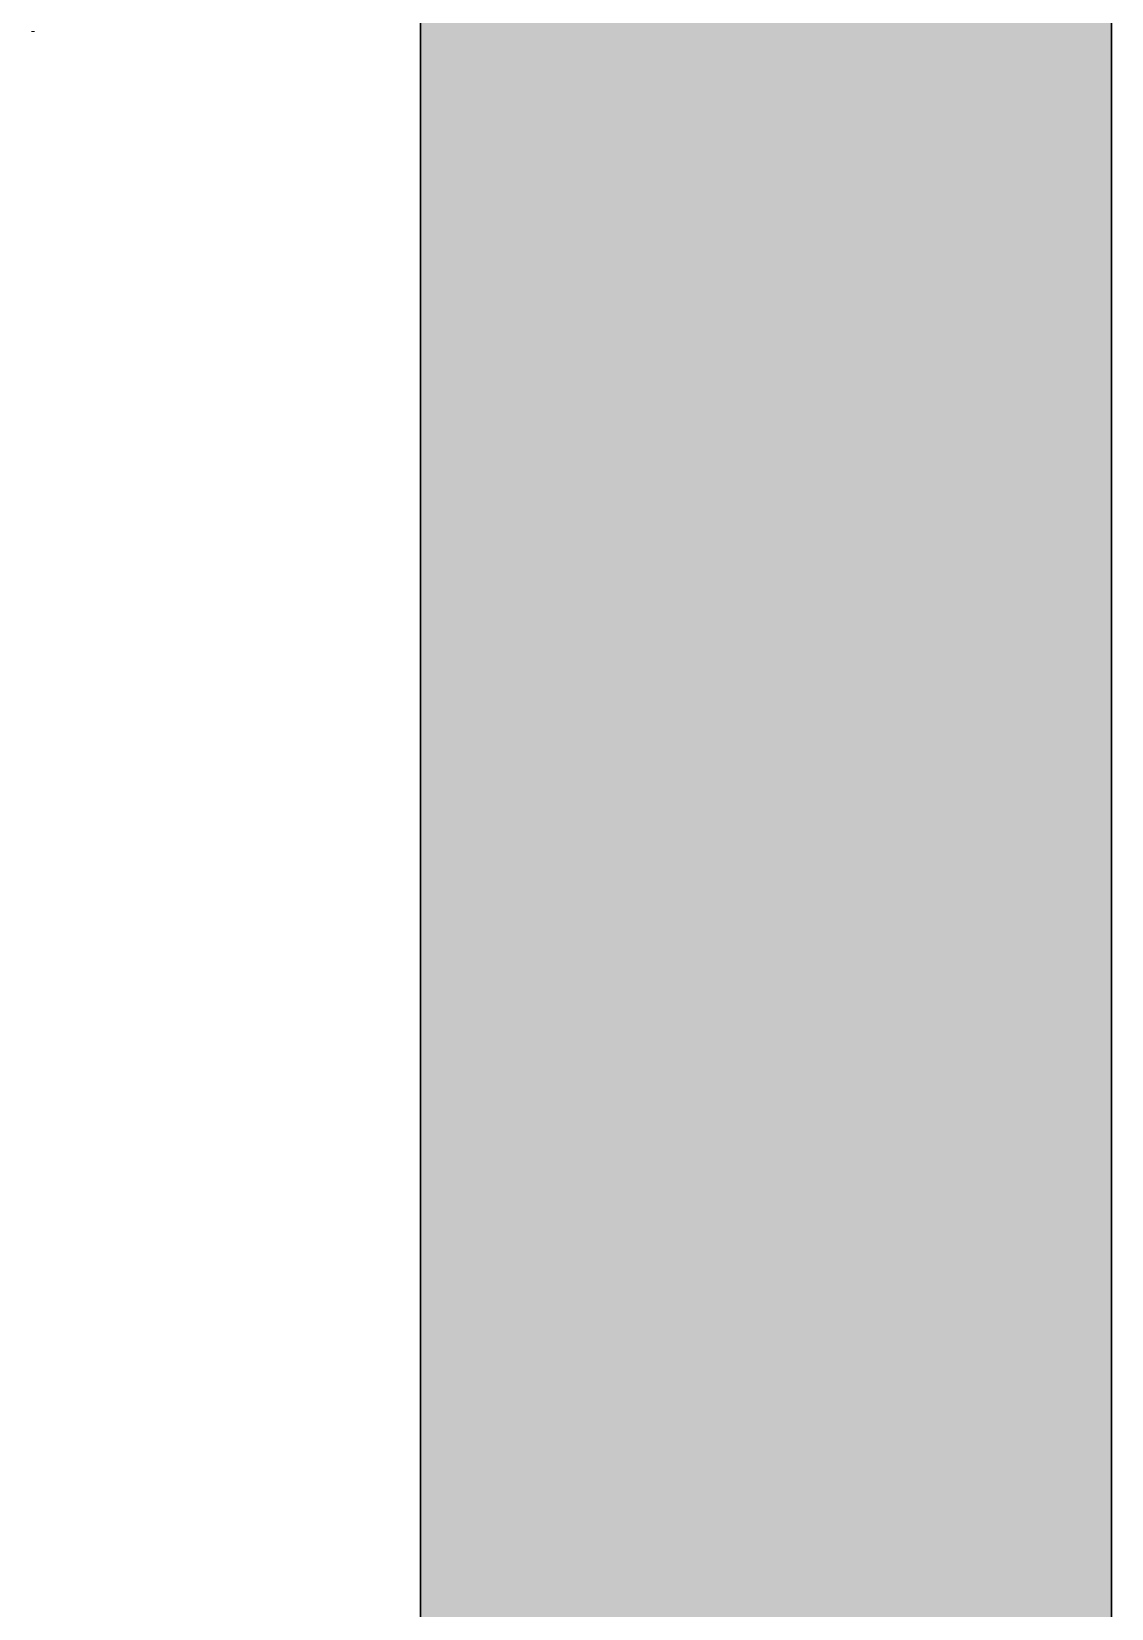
# Model space of a CAD drawing. Header units: inches. Extents: x -1176 to 1474, y -2632 to 978.
# Drawn here: x 1201.95 to 1227.74, y 515.85 to 553.51 of the extents above; entities that cross this region are included whole.
import ezdxf

# ---------------------------------------------------------------- set-up
doc = ezdxf.new("R2010")
doc.units = ezdxf.units.IN
doc.header["$MEASUREMENT"] = 0
for name, color, linetype, lineweight in [('A-GENM', 13, 'Continuous', 18), ('A-WALL', 113, 'Continuous', 18), ('A-WALL-PATT', 111, 'Continuous', 18)]:
    doc.layers.add(name, color=color, linetype=linetype, lineweight=lineweight)

# ---------------------------------------------------------------- blocks, each defined once
blk = doc.blocks.new('Cast_Iron_Radiator_8182 - Cast_Iron_Radiator_8182-V31-3rd Floor Construction')
at = {"layer": 'A-GENM', "lineweight": 9}
for p, q in [((-5.75, 4.933), (-5.787, 4.933)), ((-5.713, 4.933), (-5.75, 4.933))]:
    blk.add_line(p, q, dxfattribs=at)

msp = doc.modelspace()

# ---------------------------------------------------------------- hatches: boundary and pattern name
at = {"layer": 'A-WALL-PATT', "lineweight": 9}
h = msp.add_hatch(color=7, dxfattribs=at)
h.paths.add_polyline_path([(1211.237, 283.439), (1227.737, 283.439), (1227.737, 398.439), (1211.237, 398.439), (1211.237, 326.059)], flags=0)
h.paths.add_polyline_path([(1227.737, 422.439), (1227.737, 590.509), (1211.237, 590.509), (1211.237, 422.439)], flags=0)

# ---------------------------------------------------------------- linework, layer by layer
at = {"layer": 'A-WALL', "color": 8, "lineweight": 30}
for p, q in [((1227.737, 422.439), (1227.737, 590.509)), ((1211.237, 567.009), (1211.237, 422.439))]:
    msp.add_line(p, q, dxfattribs=at)

# ---------------------------------------------------------------- block references
at = {"layer": 'A-GENM', "lineweight": 9, "rotation": 180}
msp.add_blockref('Cast_Iron_Radiator_8182 - Cast_Iron_Radiator_8182-V31-3rd Floor Construction', (1196.237, 558.439), dxfattribs=at)

doc.saveas('drawing.dxf')
